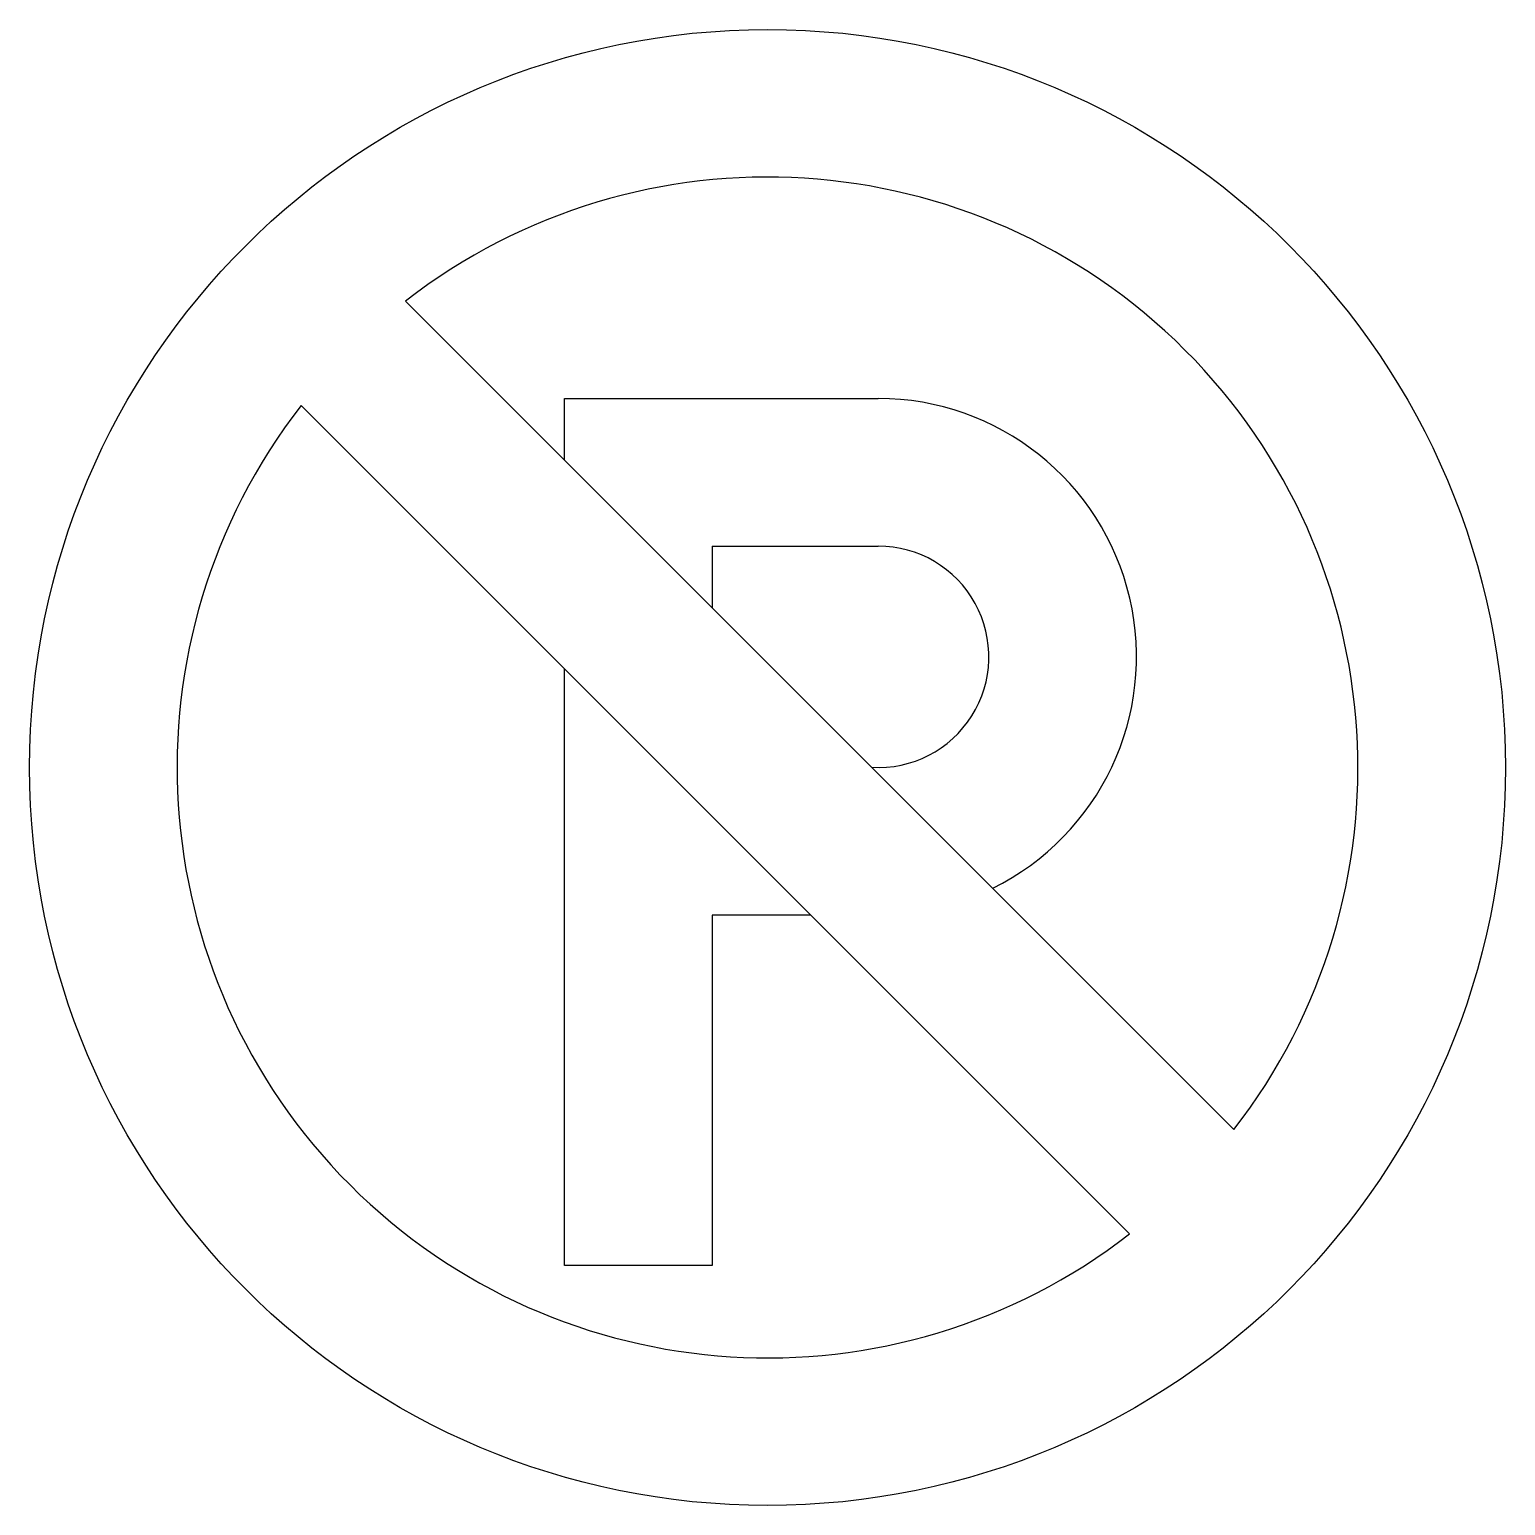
# Model space of a CAD drawing. Extents: x -0.4 to 79.6, y 0.1 to 80.1.
import ezdxf

# ---------------------------------------------------------------- set-up
doc = ezdxf.new("R2010")
doc.units = 0
doc.header["$LTSCALE"] = 50
doc.header["$MEASUREMENT"] = 0
doc.layers.get('0').update_dxf_attribs({"linetype": 'CONTINUOUS'})

msp = doc.modelspace()

# ---------------------------------------------------------------- linework, layer by layer
at = {"color": 0, "linetype": 'ByBlock'}
for p, q in [((20.024, 65.349), (64.924, 20.45)), ((28.646, 60.071), (45.646, 60.071)), ((28.646, 56.728), (28.646, 60.071)), ((14.367, 59.693), (59.267, 14.793)), ((36.646, 52.071), (45.646, 52.071)), ((36.646, 52.071), (36.646, 48.728)), ((28.646, 13.071), (28.646, 45.414)), ((36.646, 32.071), (36.646, 13.071)), ((41.989, 32.071), (36.646, 32.071)), ((36.646, 13.071), (28.646, 13.071))]:
    msp.add_line(p, q, dxfattribs=at)
msp.add_circle((39.646, 40.071), 40, dxfattribs=at)
for centre, radius, start, end in [((39.646, 40.071), 32, 322.18076, 127.81924), ((45.646, 46.071), 14, 296.31426, 90), ((39.646, 40.071), 32, 142.18076, 307.81924), ((45.646, 46.071), 6, 266.62167, 90)]:
    msp.add_arc(centre, radius, start, end, dxfattribs=at)

doc.saveas('drawing.dxf')
